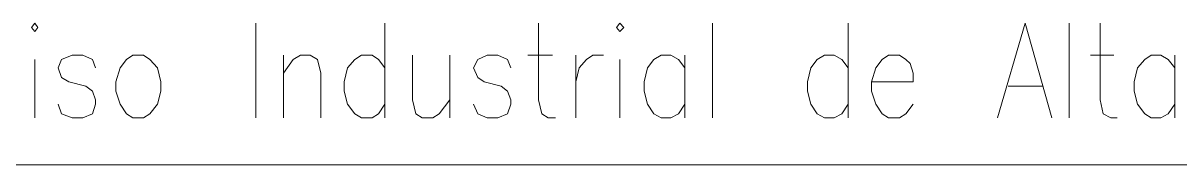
# Model space of a CAD drawing. Extents: x 3377 to 3790, y 1673 to 1846.
# Drawn here: x 3601.342 to 3604.535, y 1733.356 to 1733.748 of the extents above; entities that cross this region are included whole.
import ezdxf

# ---------------------------------------------------------------- set-up
doc = ezdxf.new("R2010")
doc.units = 0
doc.header["$LTSCALE"] = 2
doc.layers.add('PDF9_A_Prancha', color=7, linetype='Continuous')

msp = doc.modelspace()

# ---------------------------------------------------------------- linework, layer by layer
at = {"layer": 'PDF9_A_Prancha', "color": 1, "lineweight": 0}
for points in [[(3601.365, 1733.736), (3601.3739, 1733.7242), (3601.3827, 1733.736), (3601.3739, 1733.7478)], [(3602.9795, 1733.736), (3602.9884, 1733.7242), (3603.0002, 1733.736), (3602.9884, 1733.7478)], [(3601.6449, 1733.6594), (3601.6272, 1733.6476), (3601.6096, 1733.6241), (3601.5978, 1733.5858), (3601.5978, 1733.5593), (3601.6096, 1733.5239), (3601.6272, 1733.4974), (3601.6449, 1733.4856), (3601.6744, 1733.4856), (3601.692, 1733.4974), (3601.7127, 1733.5239), (3601.7215, 1733.5593), (3601.7215, 1733.5858), (3601.7127, 1733.6241), (3601.692, 1733.6476), (3601.6744, 1733.6594)]]:
    msp.add_lwpolyline(points, close=True, dxfattribs=at)
for points in [[(3601.9837, 1733.7478), (3601.9837, 1733.4856)], [(3602.3402, 1733.7478), (3602.3402, 1733.4856)], [(3602.7645, 1733.7478), (3602.7645, 1733.5357), (3602.7733, 1733.4974), (3602.791, 1733.4856), (3602.8116, 1733.4856)], [(3603.2447, 1733.7478), (3603.2447, 1733.4856)], [(3603.6189, 1733.7478), (3603.6189, 1733.4856)], [(3604.0313, 1733.4856), (3604.1079, 1733.7478), (3604.1816, 1733.4856)], [(3604.2287, 1733.7478), (3604.2287, 1733.4856)], [(3604.3142, 1733.7478), (3604.3142, 1733.5357), (3604.323, 1733.4974), (3604.3436, 1733.4856), (3604.3613, 1733.4856)], [(3601.5418, 1733.6241), (3601.5329, 1733.6476), (3601.5064, 1733.6594), (3601.477, 1733.6594), (3601.4475, 1733.6476), (3601.4387, 1733.6241), (3601.4475, 1733.5976), (3601.4681, 1733.5858), (3601.5153, 1733.574), (3601.5329, 1733.5593), (3601.5418, 1733.5357), (3601.5418, 1733.5239), (3601.5329, 1733.4974), (3601.5064, 1733.4856), (3601.477, 1733.4856), (3601.4475, 1733.4974), (3601.4387, 1733.5239)], [(3602.0603, 1733.6594), (3602.0603, 1733.4856)], [(3602.0603, 1733.6093), (3602.0868, 1733.6476), (3602.1075, 1733.6594), (3602.134, 1733.6594), (3602.1546, 1733.6476), (3602.1634, 1733.6093), (3602.1634, 1733.4856)], [(3602.3402, 1733.6241), (3602.3225, 1733.6476), (3602.3049, 1733.6594), (3602.2754, 1733.6594), (3602.2577, 1733.6476), (3602.2371, 1733.6241), (3602.2283, 1733.5858), (3602.2283, 1733.5593), (3602.2371, 1733.5239), (3602.2577, 1733.4974), (3602.2754, 1733.4856), (3602.3049, 1733.4856), (3602.3225, 1733.4974), (3602.3402, 1733.5239)], [(3602.4168, 1733.6594), (3602.4168, 1733.5357), (3602.4257, 1733.4974), (3602.4433, 1733.4856), (3602.4728, 1733.4856), (3602.4905, 1733.4974), (3602.5199, 1733.5357)], [(3602.5199, 1733.6594), (3602.5199, 1733.4856)], [(3602.6879, 1733.6241), (3602.679, 1733.6476), (3602.6525, 1733.6594), (3602.6231, 1733.6594), (3602.5965, 1733.6476), (3602.5848, 1733.6241), (3602.5965, 1733.5976), (3602.6142, 1733.5858), (3602.6614, 1733.574), (3602.679, 1733.5593), (3602.6879, 1733.5357), (3602.6879, 1733.5239), (3602.679, 1733.4974), (3602.6525, 1733.4856), (3602.6231, 1733.4856), (3602.5965, 1733.4974), (3602.5848, 1733.5239)], [(3602.735, 1733.6594), (3602.8028, 1733.6594)], [(3602.8676, 1733.6594), (3602.8676, 1733.4856)], [(3602.8676, 1733.5858), (3602.8764, 1733.6241), (3602.8971, 1733.6476), (3602.9147, 1733.6594), (3602.9442, 1733.6594)], [(3603.1681, 1733.6241), (3603.1504, 1733.6476), (3603.1298, 1733.6594), (3603.1033, 1733.6594), (3603.0827, 1733.6476), (3603.065, 1733.6241), (3603.0561, 1733.5858), (3603.0561, 1733.5593), (3603.065, 1733.5239), (3603.0827, 1733.4974), (3603.1033, 1733.4856), (3603.1298, 1733.4856), (3603.1504, 1733.4974), (3603.1681, 1733.5239)], [(3603.1681, 1733.6594), (3603.1681, 1733.4856)], [(3603.6189, 1733.6241), (3603.6012, 1733.6476), (3603.5806, 1733.6594), (3603.5541, 1733.6594), (3603.5334, 1733.6476), (3603.5158, 1733.6241), (3603.5069, 1733.5858), (3603.5069, 1733.5593), (3603.5158, 1733.5239), (3603.5334, 1733.4974), (3603.5541, 1733.4856), (3603.5806, 1733.4856), (3603.6012, 1733.4974), (3603.6189, 1733.5239)], [(3603.6837, 1733.5858), (3603.7986, 1733.5858), (3603.7986, 1733.6093), (3603.7898, 1733.6359), (3603.778, 1733.6476), (3603.7603, 1733.6594), (3603.7308, 1733.6594), (3603.7132, 1733.6476), (3603.6955, 1733.6241), (3603.6837, 1733.5858), (3603.6837, 1733.5593), (3603.6955, 1733.5239), (3603.7132, 1733.4974), (3603.7308, 1733.4856), (3603.7603, 1733.4856), (3603.778, 1733.4974), (3603.7986, 1733.5239)], [(3604.2877, 1733.6594), (3604.3525, 1733.6594)], [(3604.5204, 1733.6241), (3604.5027, 1733.6476), (3604.4821, 1733.6594), (3604.4556, 1733.6594), (3604.4379, 1733.6476), (3604.4173, 1733.6241), (3604.4085, 1733.5858), (3604.4085, 1733.5593), (3604.4173, 1733.5239), (3604.4379, 1733.4974), (3604.4556, 1733.4856), (3604.4821, 1733.4856), (3604.5027, 1733.4974), (3604.5204, 1733.5239)], [(3604.5204, 1733.6594), (3604.5204, 1733.4856)], [(3601.3739, 1733.6476), (3601.3739, 1733.4856)], [(3602.9884, 1733.6476), (3602.9884, 1733.4856)], [(3604.0608, 1733.574), (3604.1551, 1733.574)], [(3599.3203, 1733.356), (3605.8904, 1733.356)]]:
    msp.add_lwpolyline(points, dxfattribs=at)

doc.saveas('drawing.dxf')
